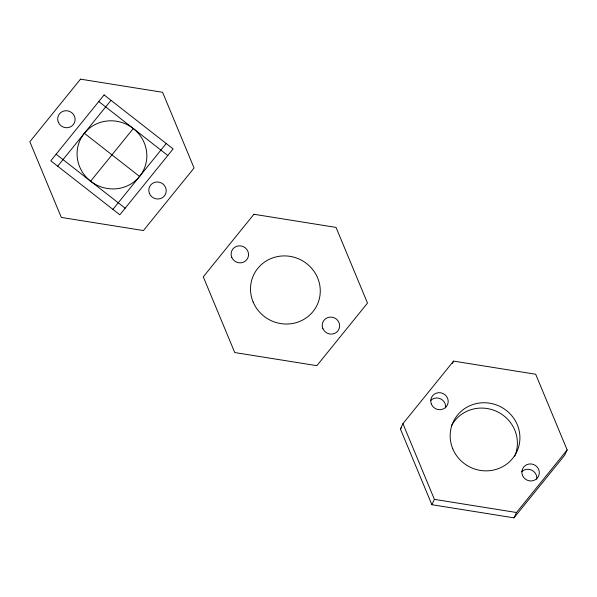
<?xml version="1.0" encoding="UTF-8"?>
<svg xmlns="http://www.w3.org/2000/svg" width="597" height="597" viewBox="0 0 597 597"><rect width="100%" height="100%" fill="white"/><g stroke="black" fill="none" stroke-linecap="round" stroke-linejoin="round"><path stroke-width="0.9" d="M400.408 429.012L402.93 423.676L453.571 361.103L535.681 374.237L567.15 449.937L564.628 455.272L513.987 517.845L431.877 504.711L400.408 429.012L401.572 427.571M452.489 363.394L453.571 361.103M431.877 504.711L434.4 499.376L402.93 423.676M513.987 517.845L516.509 512.51L567.15 449.937M57.693 166.197L111.005 100.333M90.64 181.204L133.28 128.512M112.915 209.383L166.227 143.519M434.4 499.376L516.509 512.51M98.774 101.52L167.794 155.504M84.349 133.265L139.571 176.451A35.119 33.828 25.3 0 0 116.624 121.243A35.119 33.828 25.3 0 0 79.685 166.876A35.119 33.828 25.3 0 0 139.571 176.451M56.125 154.213L125.146 208.196M430.549 400.565A8.776 8.455 25.3 0 1 445.608 407.893M521.659 471.824A8.776 8.455 25.3 0 1 536.718 479.16M451.481 425.721A35.119 33.828 25.3 0 1 497.219 411.676A35.119 33.828 25.3 0 1 514.704 456.183M80.491 79.155L29.85 141.728L61.319 217.427L143.429 230.554L194.07 167.988L162.6 92.289L80.491 79.155M104.102 94.93L50.79 160.794L119.818 214.778L173.123 148.922L104.102 94.93M253.919 214.271L203.278 276.836L234.748 352.543L316.858 365.67L367.498 303.104L336.029 227.405L253.919 214.271M58.334 122.228A8.776 8.455 25.3 0 0 73.304 124.624A8.776 8.455 25.3 0 0 67.565 110.826A8.776 8.455 25.3 0 0 58.334 122.228M149.451 193.495A8.776 8.455 25.3 0 0 164.421 195.883A8.776 8.455 25.3 0 0 158.683 182.085A8.776 8.455 25.3 0 0 149.451 193.495M231.763 257.344A8.776 8.455 25.3 0 0 246.733 259.74A8.776 8.455 25.3 0 0 241.001 245.934A8.776 8.455 25.3 0 0 231.763 257.344M322.88 328.604A8.776 8.455 25.3 0 0 337.85 330.999A8.776 8.455 25.3 0 0 332.111 317.201A8.776 8.455 25.3 0 0 322.88 328.604M253.121 301.992A35.119 33.828 25.3 0 0 313 311.567A35.119 33.828 25.3 0 0 290.052 256.359A35.119 33.828 25.3 0 0 253.121 301.992M431.415 404.184A8.776 8.455 25.3 0 0 446.384 406.572A8.776 8.455 25.3 0 0 440.646 392.774A8.776 8.455 25.3 0 0 431.415 404.184M522.532 475.443A8.776 8.455 25.3 0 0 537.501 477.839A8.776 8.455 25.3 0 0 531.763 464.033A8.776 8.455 25.3 0 0 522.532 475.443M452.772 448.825A35.119 33.828 25.3 0 0 512.651 458.399A35.119 33.828 25.3 0 0 489.704 403.191A35.119 33.828 25.3 0 0 452.772 448.825"/></g></svg>
